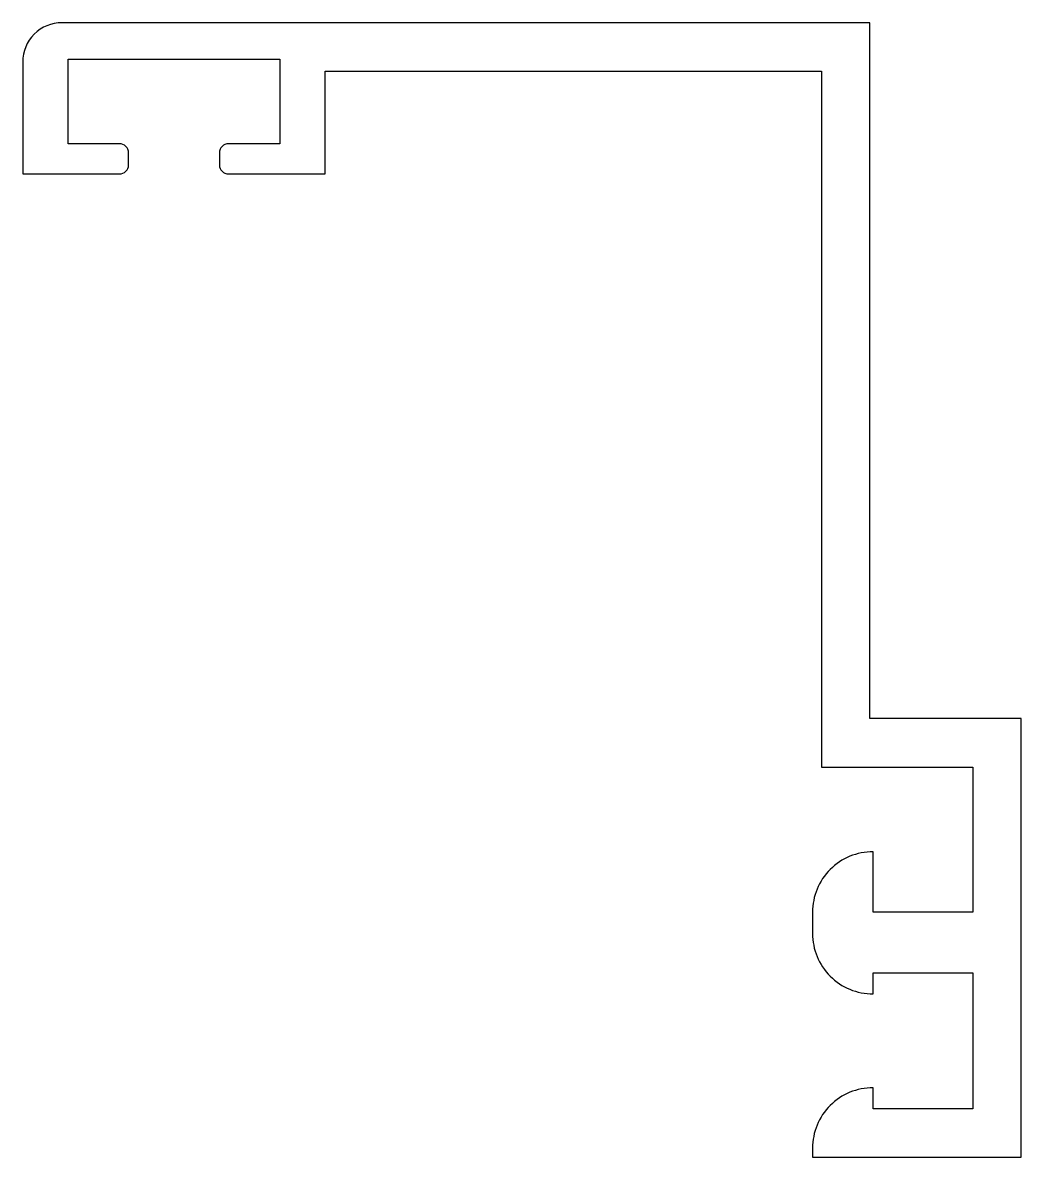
# Model space of a CAD drawing. Extents: x 373.3 to 406.3, y 189.8 to 227.3.
import ezdxf

# ---------------------------------------------------------------- set-up
doc = ezdxf.new("R2010")
doc.units = 0
doc.layers.add('ANA', color=220, linetype='CONTINUOUS')

msp = doc.modelspace()

# ---------------------------------------------------------------- linework, layer by layer
at = {"layer": 'ANA', "color": 0}
msp.add_lwpolyline([(401.448, 195.889), (404.748, 195.889), (404.748, 191.389), (401.448, 191.389), (401.448, 192.089), (401.448, 192.089, 0.414214), (399.448, 190.089), (399.448, 189.789), (406.348, 189.789), (406.348, 204.289), (401.348, 204.289), (401.348, 227.289), (374.648, 227.289, 0.414214), (373.348, 225.989), (373.348, 222.289), (376.548, 222.289, 0.414214), (376.848, 222.589), (376.848, 222.989, 0.414214), (376.548, 223.289), (374.848, 223.289), (374.848, 226.089), (381.848, 226.089), (381.848, 223.289), (380.148, 223.289, 0.414214), (379.848, 222.989), (379.848, 222.589, 0.414214), (380.148, 222.289), (383.348, 222.289), (383.348, 225.689), (399.748, 225.689), (399.748, 202.689), (404.748, 202.689), (404.748, 197.889), (401.448, 197.889), (401.448, 199.889), (401.448, 199.889, 0.414214), (399.448, 197.889), (399.448, 197.189, 0.414214), (401.448, 195.189)], format="xyb", close=True, dxfattribs=at)

doc.saveas('drawing.dxf')
